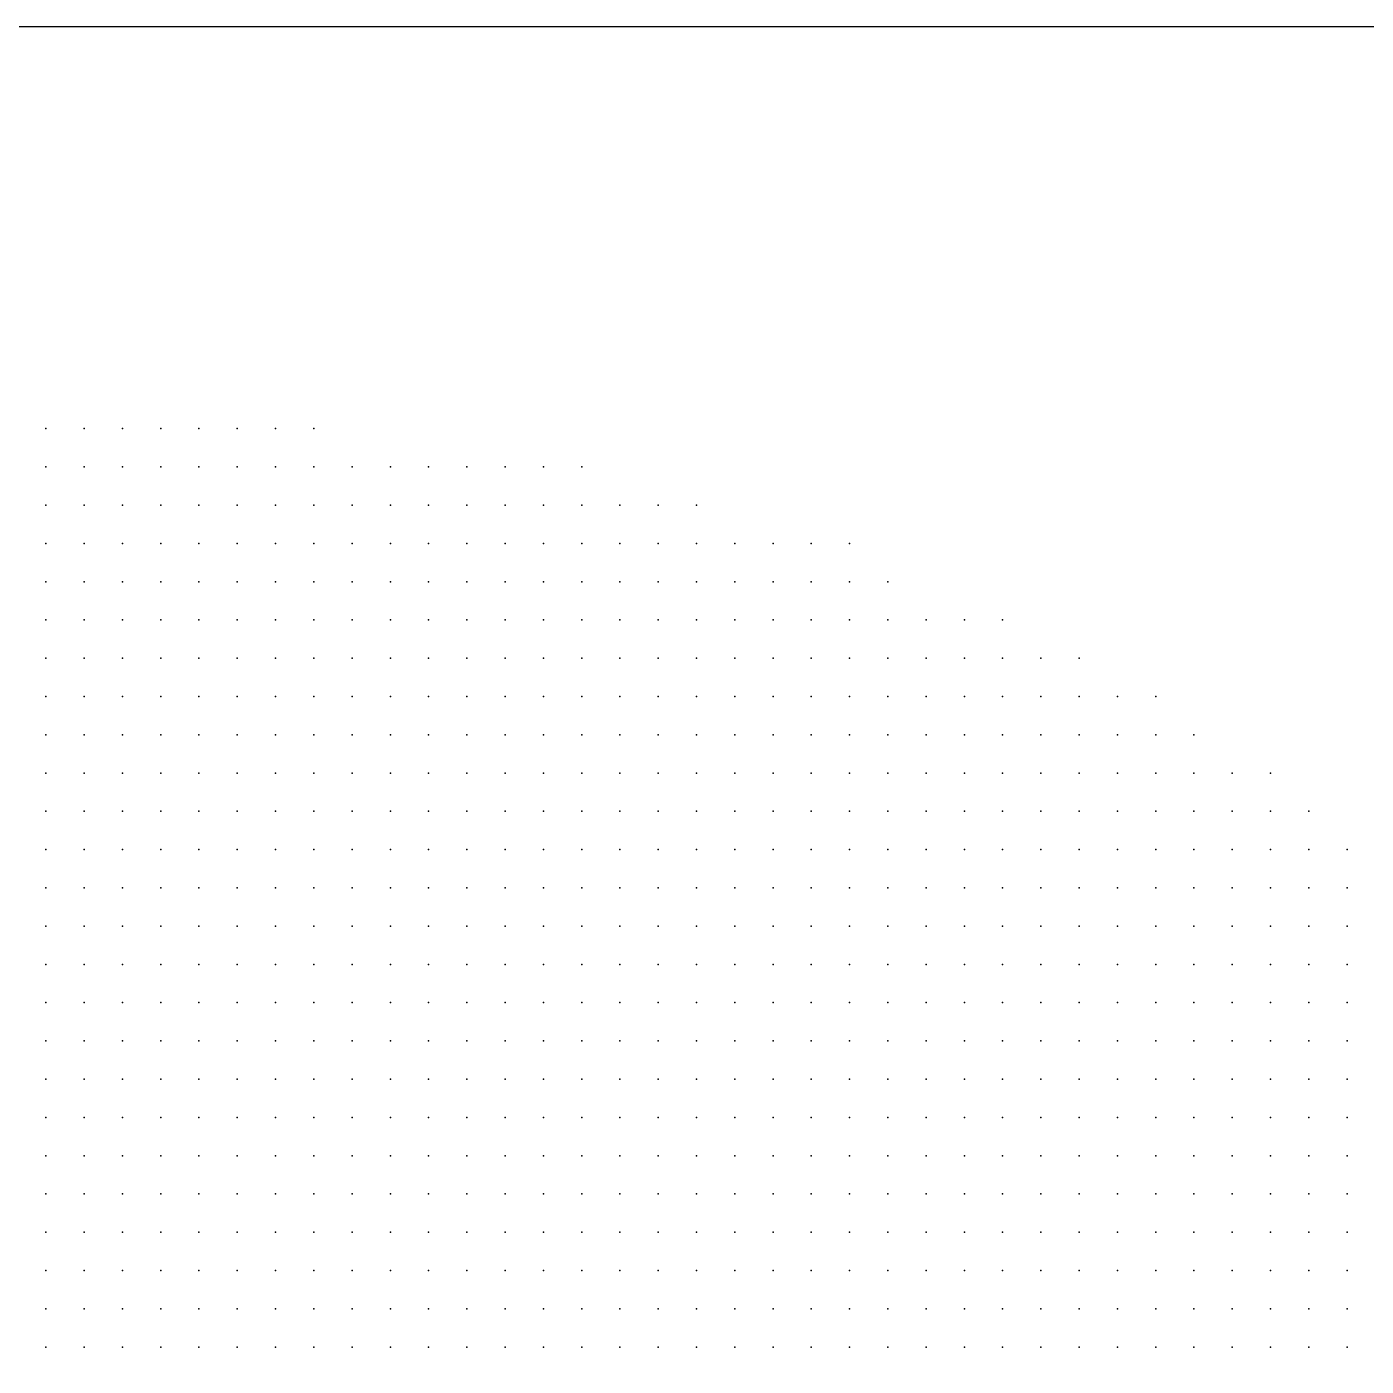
# Model space of a CAD drawing. Header units: millimetres. Extents: x 2848 to 6961, y 1568 to 7914.
# Drawn here: x 4418.28 to 4453.28, y 1685.29 to 1720.29 of the extents above; entities that cross this region are included whole.
import ezdxf

# ---------------------------------------------------------------- set-up
doc = ezdxf.new("R2010")
doc.units = ezdxf.units.MM
doc.header["$PDSIZE"] = -2

msp = doc.modelspace()

# ---------------------------------------------------------------- linework, layer by layer
msp.add_lwpolyline([(4348.282, 1580.289), (4488.282, 1580.289), (4488.282, 1720.289), (4348.282, 1720.289)], close=True)
at = {"color": 142, "true_color": 0x1a84d0}
for p in [(4418.782, 1709.789), (4419.782, 1709.789), (4420.782, 1709.789), (4421.782, 1709.789), (4422.782, 1709.789), (4423.782, 1709.789), (4424.782, 1709.789), (4425.782, 1709.789), (4418.782, 1708.789), (4419.782, 1708.789), (4420.782, 1708.789), (4421.782, 1708.789), (4422.782, 1708.789), (4423.782, 1708.789), (4424.782, 1708.789), (4425.782, 1708.789), (4426.782, 1708.789), (4427.782, 1708.789), (4428.782, 1708.789), (4429.782, 1708.789), (4430.782, 1708.789), (4431.782, 1708.789), (4432.782, 1708.789), (4418.782, 1707.789), (4419.782, 1707.789), (4420.782, 1707.789), (4421.782, 1707.789), (4422.782, 1707.789), (4423.782, 1707.789), (4424.782, 1707.789), (4425.782, 1707.789), (4426.782, 1707.789), (4427.782, 1707.789), (4428.782, 1707.789), (4429.782, 1707.789), (4430.782, 1707.789), (4431.782, 1707.789), (4432.782, 1707.789), (4433.782, 1707.789), (4434.782, 1707.789), (4435.782, 1707.789), (4418.782, 1706.789), (4419.782, 1706.789), (4420.782, 1706.789), (4421.782, 1706.789), (4422.782, 1706.789), (4423.782, 1706.789), (4424.782, 1706.789), (4425.782, 1706.789), (4426.782, 1706.789), (4427.782, 1706.789), (4428.782, 1706.789), (4429.782, 1706.789), (4430.782, 1706.789), (4431.782, 1706.789), (4432.782, 1706.789), (4433.782, 1706.789), (4434.782, 1706.789), (4435.782, 1706.789), (4436.782, 1706.789), (4437.782, 1706.789), (4438.782, 1706.789), (4439.782, 1706.789), (4418.782, 1705.789), (4419.782, 1705.789), (4420.782, 1705.789), (4421.782, 1705.789), (4422.782, 1705.789), (4423.782, 1705.789), (4424.782, 1705.789), (4425.782, 1705.789), (4426.782, 1705.789), (4427.782, 1705.789), (4428.782, 1705.789), (4429.782, 1705.789), (4430.782, 1705.789), (4431.782, 1705.789), (4432.782, 1705.789), (4433.782, 1705.789), (4434.782, 1705.789), (4435.782, 1705.789), (4436.782, 1705.789), (4437.782, 1705.789), (4438.782, 1705.789), (4439.782, 1705.789), (4440.782, 1705.789), (4418.782, 1704.789), (4419.782, 1704.789), (4420.782, 1704.789), (4421.782, 1704.789), (4422.782, 1704.789), (4423.782, 1704.789), (4424.782, 1704.789), (4425.782, 1704.789), (4426.782, 1704.789), (4427.782, 1704.789), (4428.782, 1704.789), (4429.782, 1704.789), (4430.782, 1704.789), (4431.782, 1704.789), (4432.782, 1704.789), (4433.782, 1704.789), (4434.782, 1704.789), (4435.782, 1704.789), (4436.782, 1704.789), (4437.782, 1704.789), (4438.782, 1704.789), (4439.782, 1704.789), (4440.782, 1704.789), (4441.782, 1704.789), (4442.782, 1704.789), (4443.782, 1704.789), (4418.782, 1703.789), (4419.782, 1703.789), (4420.782, 1703.789), (4421.782, 1703.789), (4422.782, 1703.789), (4423.782, 1703.789), (4424.782, 1703.789), (4425.782, 1703.789), (4426.782, 1703.789), (4427.782, 1703.789), (4428.782, 1703.789), (4429.782, 1703.789), (4430.782, 1703.789), (4431.782, 1703.789), (4432.782, 1703.789), (4433.782, 1703.789), (4434.782, 1703.789), (4435.782, 1703.789), (4436.782, 1703.789), (4437.782, 1703.789), (4438.782, 1703.789), (4439.782, 1703.789), (4440.782, 1703.789), (4441.782, 1703.789), (4442.782, 1703.789), (4443.782, 1703.789), (4444.782, 1703.789), (4445.782, 1703.789), (4418.782, 1702.789), (4419.782, 1702.789), (4420.782, 1702.789), (4421.782, 1702.789), (4422.782, 1702.789), (4423.782, 1702.789), (4424.782, 1702.789), (4425.782, 1702.789), (4426.782, 1702.789), (4427.782, 1702.789), (4428.782, 1702.789), (4429.782, 1702.789), (4430.782, 1702.789), (4431.782, 1702.789), (4432.782, 1702.789), (4433.782, 1702.789), (4434.782, 1702.789), (4435.782, 1702.789), (4436.782, 1702.789), (4437.782, 1702.789), (4438.782, 1702.789), (4439.782, 1702.789), (4440.782, 1702.789), (4441.782, 1702.789), (4442.782, 1702.789), (4443.782, 1702.789), (4444.782, 1702.789), (4445.782, 1702.789), (4446.782, 1702.789), (4447.782, 1702.789), (4418.782, 1701.789), (4419.782, 1701.789), (4420.782, 1701.789), (4421.782, 1701.789), (4422.782, 1701.789), (4423.782, 1701.789), (4424.782, 1701.789), (4425.782, 1701.789), (4426.782, 1701.789), (4427.782, 1701.789), (4428.782, 1701.789), (4429.782, 1701.789), (4430.782, 1701.789), (4431.782, 1701.789), (4432.782, 1701.789), (4433.782, 1701.789), (4434.782, 1701.789), (4435.782, 1701.789), (4436.782, 1701.789), (4437.782, 1701.789), (4438.782, 1701.789), (4439.782, 1701.789), (4440.782, 1701.789), (4441.782, 1701.789), (4442.782, 1701.789), (4443.782, 1701.789), (4444.782, 1701.789), (4445.782, 1701.789), (4446.782, 1701.789), (4447.782, 1701.789), (4448.782, 1701.789), (4418.782, 1700.789), (4419.782, 1700.789), (4420.782, 1700.789), (4421.782, 1700.789), (4422.782, 1700.789), (4423.782, 1700.789), (4424.782, 1700.789), (4425.782, 1700.789), (4426.782, 1700.789), (4427.782, 1700.789), (4428.782, 1700.789), (4429.782, 1700.789), (4430.782, 1700.789), (4431.782, 1700.789), (4432.782, 1700.789), (4433.782, 1700.789), (4434.782, 1700.789), (4435.782, 1700.789), (4436.782, 1700.789), (4437.782, 1700.789), (4438.782, 1700.789), (4439.782, 1700.789), (4440.782, 1700.789), (4441.782, 1700.789), (4442.782, 1700.789), (4443.782, 1700.789), (4444.782, 1700.789), (4445.782, 1700.789), (4446.782, 1700.789), (4447.782, 1700.789), (4448.782, 1700.789), (4449.782, 1700.789), (4450.782, 1700.789), (4418.782, 1699.789), (4419.782, 1699.789), (4420.782, 1699.789), (4421.782, 1699.789), (4422.782, 1699.789), (4423.782, 1699.789), (4424.782, 1699.789), (4425.782, 1699.789), (4426.782, 1699.789), (4427.782, 1699.789), (4428.782, 1699.789), (4429.782, 1699.789), (4430.782, 1699.789), (4431.782, 1699.789), (4432.782, 1699.789), (4433.782, 1699.789), (4434.782, 1699.789), (4435.782, 1699.789), (4436.782, 1699.789), (4437.782, 1699.789), (4438.782, 1699.789), (4439.782, 1699.789), (4440.782, 1699.789), (4441.782, 1699.789), (4442.782, 1699.789), (4443.782, 1699.789), (4444.782, 1699.789), (4445.782, 1699.789), (4446.782, 1699.789), (4447.782, 1699.789), (4448.782, 1699.789), (4449.782, 1699.789), (4450.782, 1699.789), (4451.782, 1699.789), (4418.782, 1698.789), (4419.782, 1698.789), (4420.782, 1698.789), (4421.782, 1698.789), (4422.782, 1698.789), (4423.782, 1698.789), (4424.782, 1698.789), (4425.782, 1698.789), (4426.782, 1698.789), (4427.782, 1698.789), (4428.782, 1698.789), (4429.782, 1698.789), (4430.782, 1698.789), (4431.782, 1698.789), (4432.782, 1698.789), (4433.782, 1698.789), (4434.782, 1698.789), (4435.782, 1698.789), (4436.782, 1698.789), (4437.782, 1698.789), (4438.782, 1698.789), (4439.782, 1698.789), (4440.782, 1698.789), (4441.782, 1698.789), (4442.782, 1698.789), (4443.782, 1698.789), (4444.782, 1698.789), (4445.782, 1698.789), (4446.782, 1698.789), (4447.782, 1698.789), (4448.782, 1698.789), (4449.782, 1698.789), (4450.782, 1698.789), (4451.782, 1698.789), (4452.782, 1698.789), (4418.782, 1697.789), (4419.782, 1697.789), (4420.782, 1697.789), (4421.782, 1697.789), (4422.782, 1697.789), (4423.782, 1697.789), (4424.782, 1697.789), (4425.782, 1697.789), (4426.782, 1697.789), (4427.782, 1697.789), (4428.782, 1697.789), (4429.782, 1697.789), (4430.782, 1697.789), (4431.782, 1697.789), (4432.782, 1697.789), (4433.782, 1697.789), (4434.782, 1697.789), (4435.782, 1697.789), (4436.782, 1697.789), (4437.782, 1697.789), (4438.782, 1697.789), (4439.782, 1697.789), (4440.782, 1697.789), (4441.782, 1697.789), (4442.782, 1697.789), (4443.782, 1697.789), (4444.782, 1697.789), (4445.782, 1697.789), (4446.782, 1697.789), (4447.782, 1697.789), (4448.782, 1697.789), (4449.782, 1697.789), (4450.782, 1697.789), (4451.782, 1697.789), (4452.782, 1697.789), (4418.782, 1696.789), (4419.782, 1696.789), (4420.782, 1696.789), (4421.782, 1696.789), (4422.782, 1696.789), (4423.782, 1696.789), (4424.782, 1696.789), (4425.782, 1696.789), (4426.782, 1696.789), (4427.782, 1696.789), (4428.782, 1696.789), (4429.782, 1696.789), (4430.782, 1696.789), (4431.782, 1696.789), (4432.782, 1696.789), (4433.782, 1696.789), (4434.782, 1696.789), (4435.782, 1696.789), (4436.782, 1696.789), (4437.782, 1696.789), (4438.782, 1696.789), (4439.782, 1696.789), (4440.782, 1696.789), (4441.782, 1696.789), (4442.782, 1696.789), (4443.782, 1696.789), (4444.782, 1696.789), (4445.782, 1696.789), (4446.782, 1696.789), (4447.782, 1696.789), (4448.782, 1696.789), (4449.782, 1696.789), (4450.782, 1696.789), (4451.782, 1696.789), (4452.782, 1696.789), (4418.782, 1695.789), (4419.782, 1695.789), (4420.782, 1695.789), (4421.782, 1695.789), (4422.782, 1695.789), (4423.782, 1695.789), (4424.782, 1695.789), (4425.782, 1695.789), (4426.782, 1695.789), (4427.782, 1695.789), (4428.782, 1695.789), (4429.782, 1695.789), (4430.782, 1695.789), (4431.782, 1695.789), (4432.782, 1695.789), (4433.782, 1695.789), (4434.782, 1695.789), (4435.782, 1695.789), (4436.782, 1695.789), (4437.782, 1695.789), (4438.782, 1695.789), (4439.782, 1695.789), (4440.782, 1695.789), (4441.782, 1695.789), (4442.782, 1695.789), (4443.782, 1695.789), (4444.782, 1695.789), (4445.782, 1695.789), (4446.782, 1695.789), (4447.782, 1695.789), (4448.782, 1695.789), (4449.782, 1695.789), (4450.782, 1695.789), (4451.782, 1695.789), (4452.782, 1695.789), (4418.782, 1694.789), (4419.782, 1694.789), (4420.782, 1694.789), (4421.782, 1694.789), (4422.782, 1694.789), (4423.782, 1694.789), (4424.782, 1694.789), (4425.782, 1694.789), (4426.782, 1694.789), (4427.782, 1694.789), (4428.782, 1694.789), (4429.782, 1694.789), (4430.782, 1694.789), (4431.782, 1694.789), (4432.782, 1694.789), (4433.782, 1694.789), (4434.782, 1694.789), (4435.782, 1694.789), (4436.782, 1694.789), (4437.782, 1694.789), (4438.782, 1694.789), (4439.782, 1694.789), (4440.782, 1694.789), (4441.782, 1694.789), (4442.782, 1694.789), (4443.782, 1694.789), (4444.782, 1694.789), (4445.782, 1694.789), (4446.782, 1694.789), (4447.782, 1694.789), (4448.782, 1694.789), (4449.782, 1694.789), (4450.782, 1694.789), (4451.782, 1694.789), (4452.782, 1694.789), (4418.782, 1693.789), (4419.782, 1693.789), (4420.782, 1693.789), (4421.782, 1693.789), (4422.782, 1693.789), (4423.782, 1693.789), (4424.782, 1693.789), (4425.782, 1693.789), (4426.782, 1693.789), (4427.782, 1693.789), (4428.782, 1693.789), (4429.782, 1693.789), (4430.782, 1693.789), (4431.782, 1693.789), (4432.782, 1693.789), (4433.782, 1693.789), (4434.782, 1693.789), (4435.782, 1693.789), (4436.782, 1693.789), (4437.782, 1693.789), (4438.782, 1693.789), (4439.782, 1693.789), (4440.782, 1693.789), (4441.782, 1693.789), (4442.782, 1693.789), (4443.782, 1693.789), (4444.782, 1693.789), (4445.782, 1693.789), (4446.782, 1693.789), (4447.782, 1693.789), (4448.782, 1693.789), (4449.782, 1693.789), (4450.782, 1693.789), (4451.782, 1693.789), (4452.782, 1693.789), (4418.782, 1692.789), (4419.782, 1692.789), (4420.782, 1692.789), (4421.782, 1692.789), (4422.782, 1692.789), (4423.782, 1692.789), (4424.782, 1692.789), (4425.782, 1692.789), (4426.782, 1692.789), (4427.782, 1692.789), (4428.782, 1692.789), (4429.782, 1692.789), (4430.782, 1692.789), (4431.782, 1692.789), (4432.782, 1692.789), (4433.782, 1692.789), (4434.782, 1692.789), (4435.782, 1692.789), (4436.782, 1692.789), (4437.782, 1692.789), (4438.782, 1692.789), (4439.782, 1692.789), (4440.782, 1692.789), (4441.782, 1692.789), (4442.782, 1692.789), (4443.782, 1692.789), (4444.782, 1692.789), (4445.782, 1692.789), (4446.782, 1692.789), (4447.782, 1692.789), (4448.782, 1692.789), (4449.782, 1692.789), (4450.782, 1692.789), (4451.782, 1692.789), (4452.782, 1692.789), (4418.782, 1691.789), (4419.782, 1691.789), (4420.782, 1691.789), (4421.782, 1691.789), (4422.782, 1691.789), (4423.782, 1691.789), (4424.782, 1691.789), (4425.782, 1691.789), (4426.782, 1691.789), (4427.782, 1691.789), (4428.782, 1691.789), (4429.782, 1691.789), (4430.782, 1691.789), (4431.782, 1691.789), (4432.782, 1691.789), (4433.782, 1691.789), (4434.782, 1691.789), (4435.782, 1691.789), (4436.782, 1691.789), (4437.782, 1691.789), (4438.782, 1691.789), (4439.782, 1691.789), (4440.782, 1691.789), (4441.782, 1691.789), (4442.782, 1691.789), (4443.782, 1691.789), (4444.782, 1691.789), (4445.782, 1691.789), (4446.782, 1691.789), (4447.782, 1691.789), (4448.782, 1691.789), (4449.782, 1691.789), (4450.782, 1691.789), (4451.782, 1691.789), (4452.782, 1691.789), (4418.782, 1690.789), (4419.782, 1690.789), (4420.782, 1690.789), (4421.782, 1690.789), (4422.782, 1690.789), (4423.782, 1690.789), (4424.782, 1690.789), (4425.782, 1690.789), (4426.782, 1690.789), (4427.782, 1690.789), (4428.782, 1690.789), (4429.782, 1690.789), (4430.782, 1690.789), (4431.782, 1690.789), (4432.782, 1690.789), (4433.782, 1690.789), (4434.782, 1690.789), (4435.782, 1690.789), (4436.782, 1690.789), (4437.782, 1690.789), (4438.782, 1690.789), (4439.782, 1690.789), (4440.782, 1690.789), (4441.782, 1690.789), (4442.782, 1690.789), (4443.782, 1690.789), (4444.782, 1690.789), (4445.782, 1690.789), (4446.782, 1690.789), (4447.782, 1690.789), (4448.782, 1690.789), (4449.782, 1690.789), (4450.782, 1690.789), (4451.782, 1690.789), (4452.782, 1690.789), (4418.782, 1689.789), (4419.782, 1689.789), (4420.782, 1689.789), (4421.782, 1689.789), (4422.782, 1689.789), (4423.782, 1689.789), (4424.782, 1689.789), (4425.782, 1689.789), (4426.782, 1689.789), (4427.782, 1689.789), (4428.782, 1689.789), (4429.782, 1689.789), (4430.782, 1689.789), (4431.782, 1689.789), (4432.782, 1689.789), (4433.782, 1689.789), (4434.782, 1689.789), (4435.782, 1689.789), (4436.782, 1689.789), (4437.782, 1689.789), (4438.782, 1689.789), (4439.782, 1689.789), (4440.782, 1689.789), (4441.782, 1689.789), (4442.782, 1689.789), (4443.782, 1689.789), (4444.782, 1689.789), (4445.782, 1689.789), (4446.782, 1689.789), (4447.782, 1689.789), (4448.782, 1689.789), (4449.782, 1689.789), (4450.782, 1689.789), (4451.782, 1689.789), (4452.782, 1689.789), (4418.782, 1688.789), (4419.782, 1688.789), (4420.782, 1688.789), (4421.782, 1688.789), (4422.782, 1688.789), (4423.782, 1688.789), (4424.782, 1688.789), (4425.782, 1688.789), (4426.782, 1688.789), (4427.782, 1688.789), (4428.782, 1688.789), (4429.782, 1688.789), (4430.782, 1688.789), (4431.782, 1688.789), (4432.782, 1688.789), (4433.782, 1688.789), (4434.782, 1688.789), (4435.782, 1688.789), (4436.782, 1688.789), (4437.782, 1688.789), (4438.782, 1688.789), (4439.782, 1688.789), (4440.782, 1688.789), (4441.782, 1688.789), (4442.782, 1688.789), (4443.782, 1688.789), (4444.782, 1688.789), (4445.782, 1688.789), (4446.782, 1688.789), (4447.782, 1688.789), (4448.782, 1688.789), (4449.782, 1688.789), (4450.782, 1688.789), (4451.782, 1688.789), (4452.782, 1688.789), (4418.782, 1687.789), (4419.782, 1687.789), (4420.782, 1687.789), (4421.782, 1687.789), (4422.782, 1687.789), (4423.782, 1687.789), (4424.782, 1687.789), (4425.782, 1687.789), (4426.782, 1687.789), (4427.782, 1687.789), (4428.782, 1687.789), (4429.782, 1687.789), (4430.782, 1687.789), (4431.782, 1687.789), (4432.782, 1687.789), (4433.782, 1687.789), (4434.782, 1687.789), (4435.782, 1687.789), (4436.782, 1687.789), (4437.782, 1687.789), (4438.782, 1687.789), (4439.782, 1687.789), (4440.782, 1687.789), (4441.782, 1687.789), (4442.782, 1687.789), (4443.782, 1687.789), (4444.782, 1687.789), (4445.782, 1687.789), (4446.782, 1687.789), (4447.782, 1687.789), (4448.782, 1687.789), (4449.782, 1687.789), (4450.782, 1687.789), (4451.782, 1687.789), (4452.782, 1687.789), (4418.782, 1686.789), (4419.782, 1686.789), (4420.782, 1686.789), (4421.782, 1686.789), (4422.782, 1686.789), (4423.782, 1686.789), (4424.782, 1686.789), (4425.782, 1686.789), (4426.782, 1686.789), (4427.782, 1686.789), (4428.782, 1686.789), (4429.782, 1686.789), (4430.782, 1686.789), (4431.782, 1686.789), (4432.782, 1686.789), (4433.782, 1686.789), (4434.782, 1686.789), (4435.782, 1686.789), (4436.782, 1686.789), (4437.782, 1686.789), (4438.782, 1686.789), (4439.782, 1686.789), (4440.782, 1686.789), (4441.782, 1686.789), (4442.782, 1686.789), (4443.782, 1686.789), (4444.782, 1686.789), (4445.782, 1686.789), (4446.782, 1686.789), (4447.782, 1686.789), (4448.782, 1686.789), (4449.782, 1686.789), (4450.782, 1686.789), (4451.782, 1686.789), (4452.782, 1686.789), (4418.782, 1685.789), (4419.782, 1685.789), (4420.782, 1685.789), (4421.782, 1685.789), (4422.782, 1685.789), (4423.782, 1685.789), (4424.782, 1685.789), (4425.782, 1685.789), (4426.782, 1685.789), (4427.782, 1685.789), (4428.782, 1685.789), (4429.782, 1685.789), (4430.782, 1685.789), (4431.782, 1685.789), (4432.782, 1685.789), (4433.782, 1685.789), (4434.782, 1685.789), (4435.782, 1685.789), (4436.782, 1685.789), (4437.782, 1685.789), (4438.782, 1685.789), (4439.782, 1685.789), (4440.782, 1685.789), (4441.782, 1685.789), (4442.782, 1685.789), (4443.782, 1685.789), (4444.782, 1685.789), (4445.782, 1685.789), (4446.782, 1685.789), (4447.782, 1685.789), (4448.782, 1685.789), (4449.782, 1685.789), (4450.782, 1685.789), (4451.782, 1685.789), (4452.782, 1685.789)]:
    msp.add_point(p, dxfattribs=at)

doc.saveas('drawing.dxf')
